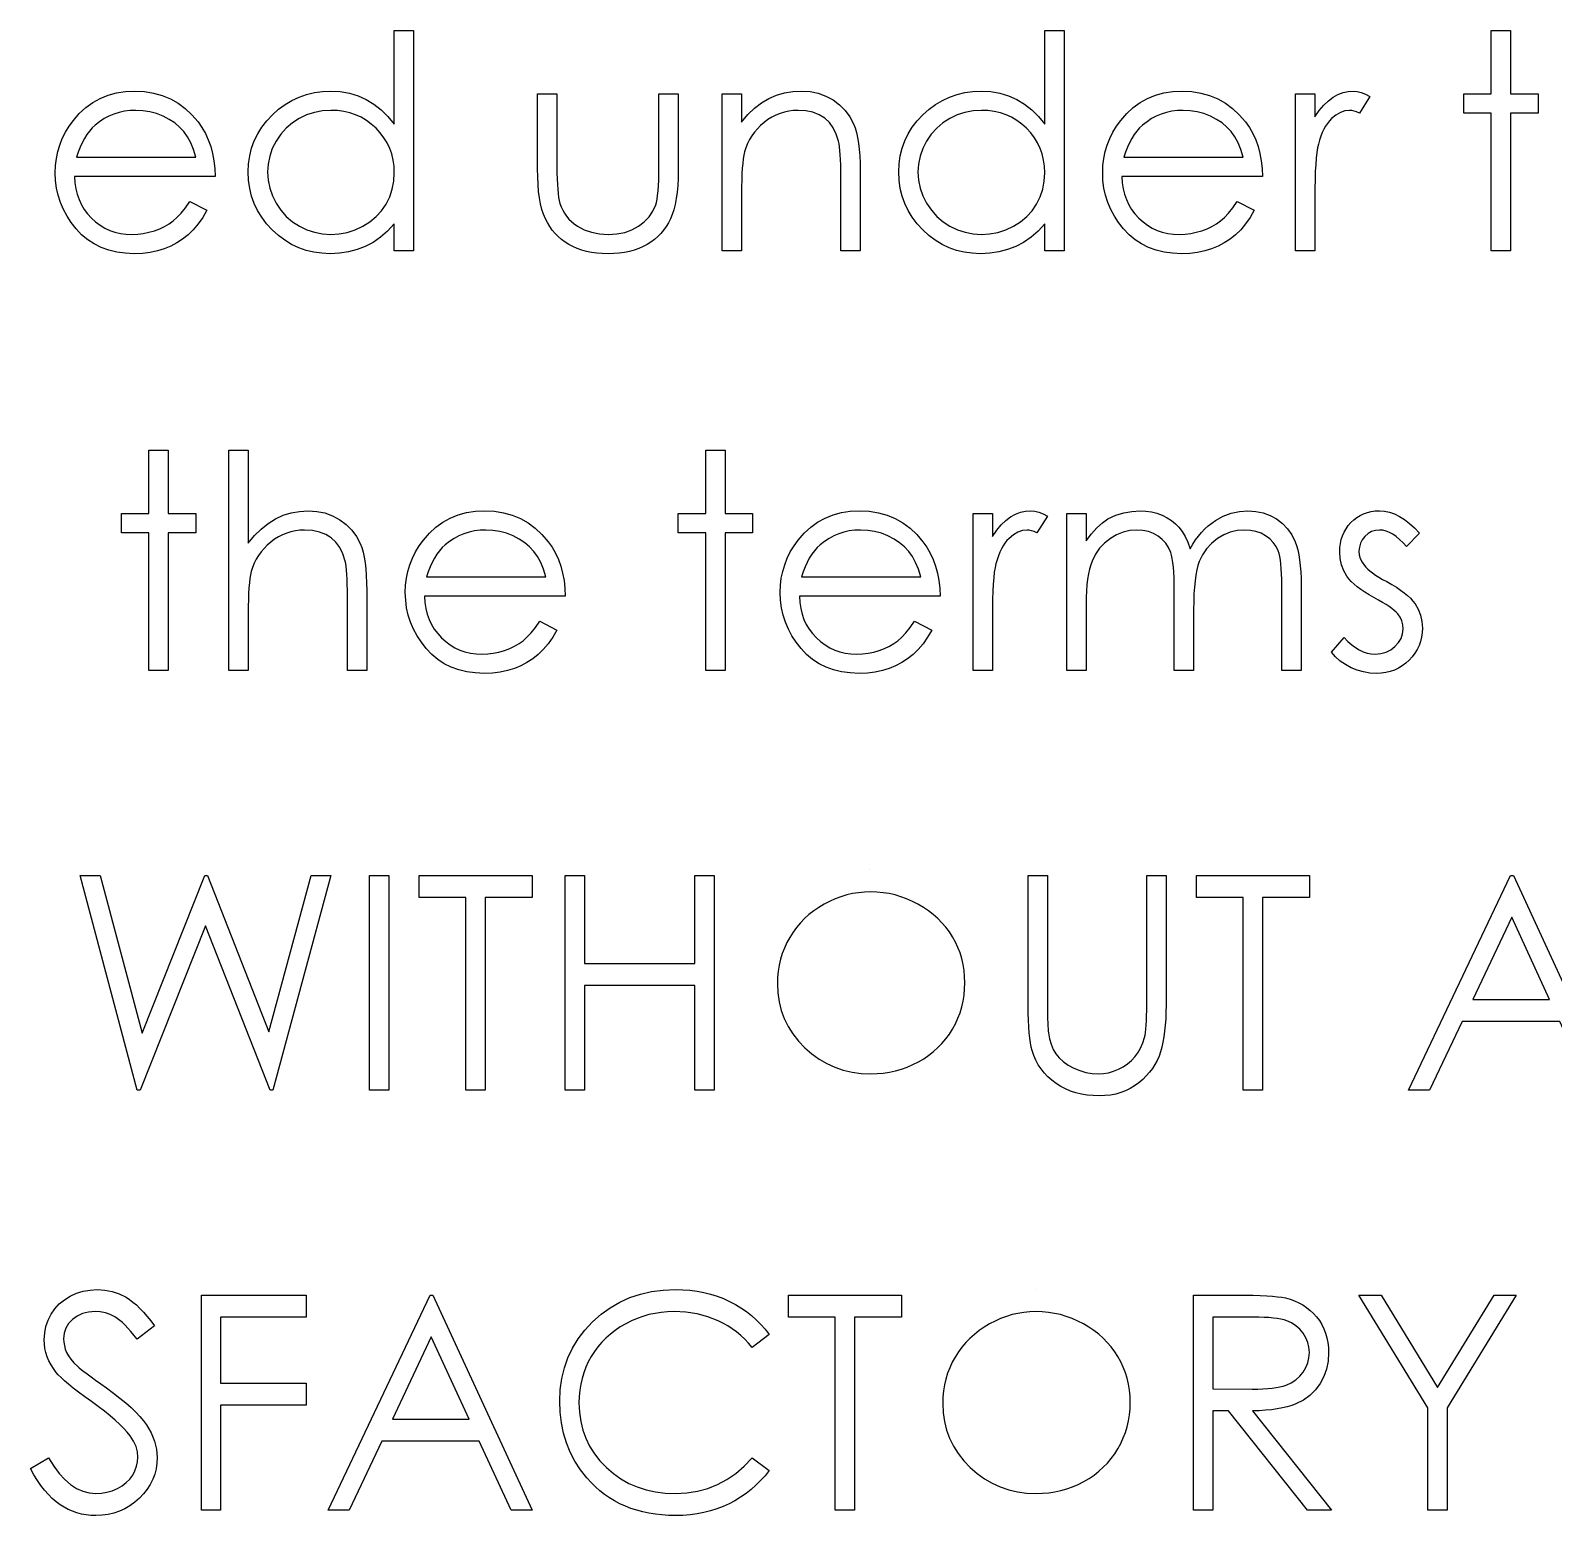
# Model space of a CAD drawing. Header units: millimetres. Extents: x -43 to 250, y -7 to 120.
# Drawn here: x 95.87 to 120.67, y 88.81 to 112.99 of the extents above; entities that cross this region are included whole.
import ezdxf

# ---------------------------------------------------------------- set-up
doc = ezdxf.new("R2010")
doc.units = ezdxf.units.MM

msp = doc.modelspace()

# ---------------------------------------------------------------- linework, layer by layer
at = {"color": 7, "linetype": 'Continuous'}
for p, q in [((109.534, 99.324), (109.534, 99.324)), ((112.226, 92.49), (112.226, 92.49))]:
    msp.add_line(p, q, dxfattribs=at)
at = {"color": 7, "linetype": 'Continuous', "flags": 128}
for points in [[(102.108, 112.99), (102.108, 109.401), (102.108, 109.401), (101.794, 109.401), (101.794, 109.401), (101.794, 109.843), (101.794, 109.843), (101.685, 109.725), (101.571, 109.624), (101.449, 109.54), (101.321, 109.473), (101.187, 109.422), (101.048, 109.385), (100.901, 109.363), (100.749, 109.356), (100.749, 109.356), (100.614, 109.362), (100.483, 109.38), (100.358, 109.41), (100.237, 109.453), (100.122, 109.507), (100.011, 109.574), (99.906, 109.652), (99.806, 109.744), (99.714, 109.843), (99.635, 109.948), (99.568, 110.058), (99.513, 110.173), (99.47, 110.294), (99.44, 110.419), (99.422, 110.551), (99.415, 110.687), (99.415, 110.687), (99.422, 110.82), (99.44, 110.949), (99.471, 111.072), (99.514, 111.191), (99.57, 111.305), (99.637, 111.414), (99.717, 111.518), (99.809, 111.617), (99.91, 111.707), (100.017, 111.786), (100.128, 111.852), (100.244, 111.906), (100.365, 111.949), (100.492, 111.979), (100.623, 111.997), (100.759, 112.003), (100.759, 112.003), (100.915, 111.995), (101.064, 111.97), (101.205, 111.927), (101.338, 111.868), (101.463, 111.792), (101.582, 111.7), (101.691, 111.59), (101.794, 111.463), (101.794, 111.463), (101.794, 112.99), (101.794, 112.99), (102.108, 112.99)], [(112.697, 112.99), (112.697, 109.401), (112.697, 109.401), (112.383, 109.401), (112.383, 109.401), (112.383, 109.843), (112.383, 109.843), (112.275, 109.725), (112.16, 109.624), (112.038, 109.54), (111.911, 109.473), (111.777, 109.422), (111.637, 109.385), (111.491, 109.363), (111.339, 109.356), (111.339, 109.356), (111.203, 109.362), (111.073, 109.38), (110.947, 109.41), (110.827, 109.453), (110.712, 109.507), (110.601, 109.574), (110.496, 109.652), (110.396, 109.744), (110.304, 109.843), (110.225, 109.948), (110.158, 110.058), (110.103, 110.173), (110.06, 110.294), (110.03, 110.419), (110.011, 110.551), (110.005, 110.687), (110.005, 110.687), (110.011, 110.82), (110.03, 110.949), (110.061, 111.072), (110.104, 111.191), (110.159, 111.305), (110.227, 111.414), (110.307, 111.518), (110.399, 111.617), (110.5, 111.707), (110.607, 111.786), (110.717, 111.852), (110.834, 111.906), (110.955, 111.949), (111.081, 111.979), (111.212, 111.997), (111.348, 112.003), (111.348, 112.003), (111.505, 111.995), (111.653, 111.97), (111.794, 111.927), (111.928, 111.868), (112.053, 111.792), (112.172, 111.7), (112.281, 111.59), (112.383, 111.463), (112.383, 111.463), (112.383, 112.99), (112.383, 112.99), (112.697, 112.99)], [(119.653, 112.99), (119.967, 112.99), (119.967, 112.99), (119.967, 111.958), (119.967, 111.958), (120.415, 111.958), (120.415, 111.958), (120.415, 111.644), (120.415, 111.644), (119.967, 111.644), (119.967, 111.644), (119.967, 109.401), (119.967, 109.401), (119.653, 109.401), (119.653, 109.401), (119.653, 111.644), (119.653, 111.644), (119.204, 111.644), (119.204, 111.644), (119.204, 111.958), (119.204, 111.958), (119.653, 111.958), (119.653, 111.958), (119.653, 112.99)], [(98.463, 110.208), (98.742, 110.062), (98.742, 110.062), (98.674, 109.945), (98.6, 109.84), (98.521, 109.746), (98.437, 109.664), (98.348, 109.593), (98.254, 109.532), (98.154, 109.478), (98.049, 109.434), (97.937, 109.4), (97.819, 109.375), (97.693, 109.361), (97.561, 109.356), (97.561, 109.356), (97.414, 109.362), (97.275, 109.381), (97.144, 109.413), (97.022, 109.457), (96.908, 109.514), (96.802, 109.583), (96.704, 109.665), (96.615, 109.76), (96.535, 109.862), (96.466, 109.968), (96.408, 110.077), (96.36, 110.19), (96.322, 110.306), (96.295, 110.424), (96.28, 110.547), (96.274, 110.673), (96.274, 110.673), (96.279, 110.79), (96.293, 110.905), (96.316, 111.017), (96.348, 111.125), (96.389, 111.231), (96.44, 111.332), (96.5, 111.431), (96.569, 111.526), (96.569, 111.526), (96.666, 111.638), (96.771, 111.735), (96.884, 111.817), (97.006, 111.884), (97.135, 111.936), (97.271, 111.974), (97.416, 111.996), (97.569, 112.003), (97.569, 112.003), (97.726, 111.996), (97.875, 111.972), (98.016, 111.932), (98.148, 111.878), (98.273, 111.807), (98.39, 111.72), (98.498, 111.618), (98.599, 111.5), (98.599, 111.5), (98.663, 111.408), (98.718, 111.311), (98.766, 111.208), (98.805, 111.1), (98.836, 110.987), (98.858, 110.867), (98.871, 110.743), (98.877, 110.612), (98.877, 110.612), (96.588, 110.612), (96.588, 110.612), (96.595, 110.511), (96.609, 110.414), (96.631, 110.323), (96.662, 110.236), (96.7, 110.154), (96.746, 110.076), (96.801, 110.003), (96.863, 109.934), (96.932, 109.873), (97.004, 109.819), (97.081, 109.773), (97.161, 109.736), (97.245, 109.707), (97.334, 109.687), (97.426, 109.674), (97.522, 109.67), (97.522, 109.67), (97.616, 109.673), (97.707, 109.685), (97.799, 109.704), (97.888, 109.729), (97.975, 109.762), (98.054, 109.8), (98.126, 109.842), (98.192, 109.889), (98.256, 109.945), (98.322, 110.018), (98.392, 110.105), (98.463, 110.208)], [(104.127, 111.958), (104.441, 111.958), (104.441, 111.958), (104.441, 110.772), (104.441, 110.772), (104.442, 110.668), (104.444, 110.572), (104.448, 110.485), (104.454, 110.405), (104.461, 110.335), (104.469, 110.273), (104.479, 110.22), (104.491, 110.174), (104.491, 110.174), (104.512, 110.117), (104.536, 110.063), (104.566, 110.013), (104.599, 109.965), (104.637, 109.92), (104.679, 109.879), (104.724, 109.84), (104.775, 109.805), (104.885, 109.746), (105.005, 109.704), (105.136, 109.678), (105.276, 109.67), (105.276, 109.67), (105.416, 109.678), (105.545, 109.703), (105.663, 109.744), (105.77, 109.802), (105.863, 109.873), (105.941, 109.955), (106.003, 110.046), (106.049, 110.149), (106.049, 110.149), (106.061, 110.191), (106.072, 110.243), (106.081, 110.305), (106.089, 110.378), (106.094, 110.461), (106.098, 110.555), (106.101, 110.658), (106.101, 110.772), (106.101, 110.772), (106.101, 111.958), (106.101, 111.958), (106.415, 111.958), (106.415, 111.958), (106.415, 110.713), (106.415, 110.713), (106.413, 110.586), (106.408, 110.467), (106.398, 110.356), (106.384, 110.253), (106.366, 110.158), (106.345, 110.072), (106.319, 109.993), (106.289, 109.922), (106.256, 109.858), (106.218, 109.797), (106.176, 109.739), (106.131, 109.685), (106.082, 109.635), (106.028, 109.589), (105.971, 109.545), (105.909, 109.506), (105.844, 109.471), (105.775, 109.44), (105.701, 109.415), (105.624, 109.394), (105.542, 109.377), (105.456, 109.365), (105.367, 109.358), (105.273, 109.356), (105.273, 109.356), (105.18, 109.358), (105.09, 109.365), (105.005, 109.377), (104.923, 109.394), (104.845, 109.415), (104.771, 109.44), (104.701, 109.471), (104.635, 109.506), (104.574, 109.545), (104.515, 109.589), (104.461, 109.636), (104.412, 109.686), (104.366, 109.741), (104.325, 109.799), (104.287, 109.861), (104.253, 109.926), (104.224, 109.997), (104.198, 110.077), (104.176, 110.166), (104.158, 110.263), (104.144, 110.369), (104.135, 110.482), (104.129, 110.605), (104.127, 110.736), (104.127, 110.736), (104.127, 111.958)], [(107.133, 111.958), (107.447, 111.958), (107.447, 111.958), (107.447, 111.497), (107.447, 111.497), (107.55, 111.62), (107.658, 111.726), (107.772, 111.813), (107.891, 111.883), (108.015, 111.935), (108.145, 111.973), (108.28, 111.996), (108.421, 112.003), (108.421, 112.003), (108.562, 111.994), (108.695, 111.967), (108.82, 111.922), (108.937, 111.859), (109.042, 111.78), (109.133, 111.689), (109.209, 111.585), (109.27, 111.469), (109.295, 111.404), (109.317, 111.329), (109.335, 111.247), (109.35, 111.156), (109.361, 111.057), (109.37, 110.949), (109.376, 110.832), (109.377, 110.707), (109.377, 110.707), (109.377, 109.401), (109.377, 109.401), (109.063, 109.401), (109.063, 109.401), (109.063, 110.604), (109.063, 110.604), (109.062, 110.708), (109.061, 110.804), (109.058, 110.89), (109.054, 110.968), (109.048, 111.036), (109.042, 111.095), (109.034, 111.145), (109.026, 111.186), (109.026, 111.186), (108.99, 111.304), (108.94, 111.406), (108.877, 111.492), (108.801, 111.563), (108.711, 111.618), (108.608, 111.658), (108.494, 111.681), (108.366, 111.689), (108.366, 111.689), (108.29, 111.686), (108.217, 111.677), (108.144, 111.662), (108.075, 111.641), (108.007, 111.613), (107.941, 111.58), (107.877, 111.54), (107.816, 111.494), (107.757, 111.444), (107.705, 111.391), (107.657, 111.335), (107.614, 111.276), (107.577, 111.214), (107.545, 111.15), (107.518, 111.082), (107.496, 111.012), (107.496, 111.012), (107.485, 110.96), (107.475, 110.898), (107.466, 110.827), (107.459, 110.746), (107.454, 110.656), (107.45, 110.555), (107.448, 110.445), (107.447, 110.325), (107.447, 110.325), (107.447, 109.401), (107.447, 109.401), (107.133, 109.401), (107.133, 109.401), (107.133, 111.958)], [(115.515, 110.208), (115.794, 110.062), (115.794, 110.062), (115.725, 109.945), (115.651, 109.84), (115.573, 109.746), (115.489, 109.664), (115.4, 109.593), (115.306, 109.532), (115.205, 109.478), (115.1, 109.434), (114.989, 109.4), (114.87, 109.375), (114.745, 109.361), (114.612, 109.356), (114.612, 109.356), (114.465, 109.362), (114.326, 109.381), (114.196, 109.413), (114.073, 109.457), (113.959, 109.514), (113.854, 109.583), (113.755, 109.665), (113.666, 109.76), (113.586, 109.862), (113.517, 109.968), (113.459, 110.077), (113.411, 110.19), (113.373, 110.306), (113.347, 110.424), (113.331, 110.547), (113.326, 110.673), (113.326, 110.673), (113.331, 110.79), (113.344, 110.905), (113.367, 111.017), (113.399, 111.125), (113.441, 111.231), (113.491, 111.332), (113.551, 111.431), (113.62, 111.526), (113.62, 111.526), (113.718, 111.638), (113.823, 111.735), (113.936, 111.817), (114.057, 111.884), (114.186, 111.936), (114.323, 111.974), (114.467, 111.996), (114.62, 112.003), (114.62, 112.003), (114.777, 111.996), (114.926, 111.972), (115.067, 111.932), (115.2, 111.878), (115.325, 111.807), (115.441, 111.72), (115.55, 111.618), (115.65, 111.5), (115.65, 111.5), (115.714, 111.408), (115.77, 111.311), (115.817, 111.208), (115.856, 111.1), (115.887, 110.987), (115.909, 110.867), (115.923, 110.743), (115.928, 110.612), (115.928, 110.612), (113.64, 110.612), (113.64, 110.612), (113.646, 110.511), (113.66, 110.414), (113.683, 110.323), (113.713, 110.236), (113.751, 110.154), (113.797, 110.076), (113.852, 110.003), (113.915, 109.934), (113.983, 109.873), (114.056, 109.819), (114.132, 109.773), (114.213, 109.736), (114.297, 109.707), (114.385, 109.687), (114.477, 109.674), (114.573, 109.67), (114.573, 109.67), (114.667, 109.673), (114.759, 109.685), (114.85, 109.704), (114.94, 109.729), (115.026, 109.762), (115.105, 109.8), (115.177, 109.842), (115.243, 109.889), (115.307, 109.945), (115.374, 110.018), (115.443, 110.105), (115.515, 110.208)], [(116.467, 111.958), (116.781, 111.958), (116.781, 111.958), (116.781, 111.582), (116.781, 111.582), (116.852, 111.686), (116.926, 111.774), (117.001, 111.846), (117.078, 111.904), (117.157, 111.947), (117.239, 111.979), (117.321, 111.997), (117.405, 112.003), (117.405, 112.003), (117.47, 111.998), (117.537, 111.981), (117.607, 111.954), (117.678, 111.916), (117.678, 111.916), (117.506, 111.644), (117.506, 111.644), (117.46, 111.663), (117.418, 111.678), (117.38, 111.686), (117.345, 111.689), (117.345, 111.689), (117.27, 111.681), (117.196, 111.655), (117.124, 111.613), (117.052, 111.555), (117.018, 111.519), (116.985, 111.478), (116.956, 111.433), (116.928, 111.383), (116.902, 111.329), (116.878, 111.27), (116.856, 111.206), (116.837, 111.138), (116.837, 111.138), (116.824, 111.077), (116.812, 111.002), (116.802, 110.913), (116.795, 110.81), (116.788, 110.694), (116.784, 110.563), (116.781, 110.419), (116.781, 110.26), (116.781, 110.26), (116.781, 109.401), (116.781, 109.401), (116.467, 109.401), (116.467, 109.401), (116.467, 111.958)], [(98.563, 110.926), (98.526, 111.05), (98.48, 111.161), (98.427, 111.259), (98.367, 111.343), (98.298, 111.417), (98.219, 111.484), (98.129, 111.543), (98.029, 111.594), (97.922, 111.636), (97.812, 111.665), (97.7, 111.684), (97.585, 111.689), (97.585, 111.689), (97.491, 111.686), (97.4, 111.674), (97.312, 111.655), (97.229, 111.63), (97.147, 111.595), (97.07, 111.555), (96.997, 111.505), (96.926, 111.449), (96.926, 111.449), (96.877, 111.403), (96.831, 111.351), (96.788, 111.294), (96.749, 111.232), (96.713, 111.163), (96.679, 111.09), (96.649, 111.011), (96.621, 110.926), (96.621, 110.926), (98.563, 110.926)], [(100.763, 111.689), (100.626, 111.681), (100.494, 111.656), (100.367, 111.615), (100.246, 111.557), (100.134, 111.485), (100.034, 111.399), (99.945, 111.3), (99.869, 111.187), (99.808, 111.067), (99.765, 110.942), (99.738, 110.814), (99.729, 110.683), (99.729, 110.683), (99.739, 110.553), (99.765, 110.425), (99.809, 110.3), (99.87, 110.178), (99.948, 110.065), (100.036, 109.964), (100.137, 109.877), (100.25, 109.804), (100.371, 109.745), (100.497, 109.704), (100.626, 109.678), (100.76, 109.67), (100.76, 109.67), (100.896, 109.678), (101.029, 109.703), (101.157, 109.744), (101.282, 109.802), (101.397, 109.875), (101.5, 109.959), (101.587, 110.055), (101.66, 110.162), (101.719, 110.279), (101.761, 110.404), (101.785, 110.535), (101.794, 110.674), (101.794, 110.674), (101.789, 110.78), (101.775, 110.881), (101.752, 110.979), (101.719, 111.071), (101.677, 111.16), (101.626, 111.244), (101.566, 111.323), (101.496, 111.398), (101.419, 111.466), (101.339, 111.526), (101.253, 111.576), (101.164, 111.616), (101.07, 111.648), (100.972, 111.671), (100.87, 111.685), (100.763, 111.689)], [(111.353, 111.689), (111.215, 111.681), (111.083, 111.656), (110.957, 111.615), (110.836, 111.557), (110.724, 111.485), (110.624, 111.399), (110.535, 111.3), (110.459, 111.187), (110.398, 111.067), (110.354, 110.942), (110.328, 110.814), (110.319, 110.683), (110.319, 110.683), (110.328, 110.553), (110.354, 110.425), (110.398, 110.3), (110.46, 110.178), (110.537, 110.065), (110.626, 109.964), (110.727, 109.877), (110.839, 109.804), (110.961, 109.745), (111.086, 109.704), (111.216, 109.678), (111.35, 109.67), (111.35, 109.67), (111.486, 109.678), (111.618, 109.703), (111.747, 109.744), (111.872, 109.802), (111.987, 109.875), (112.09, 109.959), (112.176, 110.055), (112.25, 110.162), (112.308, 110.279), (112.35, 110.404), (112.375, 110.535), (112.383, 110.674), (112.383, 110.674), (112.378, 110.78), (112.364, 110.881), (112.341, 110.979), (112.309, 111.071), (112.267, 111.16), (112.216, 111.244), (112.155, 111.323), (112.085, 111.398), (112.009, 111.466), (111.928, 111.526), (111.843, 111.576), (111.754, 111.616), (111.66, 111.648), (111.562, 111.671), (111.459, 111.685), (111.353, 111.689)], [(115.614, 110.926), (115.577, 111.05), (115.531, 111.161), (115.479, 111.259), (115.418, 111.343), (115.35, 111.417), (115.27, 111.484), (115.18, 111.543), (115.08, 111.594), (114.973, 111.636), (114.863, 111.665), (114.751, 111.684), (114.636, 111.689), (114.636, 111.689), (114.542, 111.686), (114.451, 111.674), (114.363, 111.655), (114.28, 111.63), (114.199, 111.595), (114.121, 111.555), (114.048, 111.505), (113.977, 111.449), (113.977, 111.449), (113.928, 111.403), (113.882, 111.351), (113.84, 111.294), (113.8, 111.232), (113.764, 111.163), (113.73, 111.09), (113.7, 111.011), (113.673, 110.926), (113.673, 110.926), (115.614, 110.926)], [(97.8, 106.157), (98.114, 106.157), (98.114, 106.157), (98.114, 105.125), (98.114, 105.125), (98.563, 105.125), (98.563, 105.125), (98.563, 104.811), (98.563, 104.811), (98.114, 104.811), (98.114, 104.811), (98.114, 102.567), (98.114, 102.567), (97.8, 102.567), (97.8, 102.567), (97.8, 104.811), (97.8, 104.811), (97.351, 104.811), (97.351, 104.811), (97.351, 105.125), (97.351, 105.125), (97.8, 105.125), (97.8, 105.125), (97.8, 106.157)], [(99.101, 106.157), (99.415, 106.157), (99.415, 106.157), (99.415, 104.642), (99.415, 104.642), (99.519, 104.766), (99.629, 104.873), (99.742, 104.964), (99.861, 105.038), (99.985, 105.096), (100.115, 105.137), (100.249, 105.161), (100.389, 105.17), (100.389, 105.17), (100.53, 105.161), (100.663, 105.134), (100.788, 105.089), (100.905, 105.025), (101.01, 104.947), (101.101, 104.856), (101.177, 104.753), (101.238, 104.637), (101.263, 104.572), (101.285, 104.498), (101.303, 104.415), (101.318, 104.324), (101.329, 104.224), (101.338, 104.116), (101.343, 103.999), (101.345, 103.874), (101.345, 103.874), (101.345, 102.567), (101.345, 102.567), (101.031, 102.567), (101.031, 102.567), (101.031, 103.77), (101.031, 103.77), (101.03, 103.875), (101.029, 103.97), (101.026, 104.057), (101.022, 104.134), (101.017, 104.202), (101.01, 104.261), (101.003, 104.312), (100.994, 104.352), (100.994, 104.352), (100.956, 104.47), (100.906, 104.573), (100.843, 104.659), (100.766, 104.73), (100.677, 104.785), (100.576, 104.824), (100.461, 104.848), (100.333, 104.856), (100.333, 104.856), (100.257, 104.853), (100.184, 104.844), (100.112, 104.828), (100.042, 104.807), (99.974, 104.779), (99.909, 104.746), (99.845, 104.706), (99.783, 104.661), (99.725, 104.61), (99.673, 104.558), (99.625, 104.502), (99.582, 104.443), (99.545, 104.381), (99.513, 104.317), (99.485, 104.249), (99.464, 104.179), (99.464, 104.179), (99.453, 104.127), (99.443, 104.066), (99.434, 103.996), (99.427, 103.914), (99.422, 103.824), (99.418, 103.723), (99.416, 103.613), (99.415, 103.492), (99.415, 103.492), (99.415, 102.567), (99.415, 102.567), (99.101, 102.567), (99.101, 102.567), (99.101, 106.157)], [(106.864, 106.157), (107.178, 106.157), (107.178, 106.157), (107.178, 105.125), (107.178, 105.125), (107.627, 105.125), (107.627, 105.125), (107.627, 104.811), (107.627, 104.811), (107.178, 104.811), (107.178, 104.811), (107.178, 102.567), (107.178, 102.567), (106.864, 102.567), (106.864, 102.567), (106.864, 104.811), (106.864, 104.811), (106.415, 104.811), (106.415, 104.811), (106.415, 105.125), (106.415, 105.125), (106.864, 105.125), (106.864, 105.125), (106.864, 106.157)], [(104.162, 103.375), (104.441, 103.228), (104.441, 103.228), (104.372, 103.111), (104.299, 103.006), (104.22, 102.912), (104.136, 102.831), (104.047, 102.76), (103.953, 102.698), (103.853, 102.645), (103.748, 102.601), (103.636, 102.567), (103.518, 102.542), (103.392, 102.527), (103.26, 102.522), (103.26, 102.522), (103.112, 102.529), (102.974, 102.548), (102.843, 102.579), (102.72, 102.623), (102.607, 102.68), (102.501, 102.75), (102.403, 102.832), (102.314, 102.926), (102.234, 103.029), (102.164, 103.135), (102.106, 103.244), (102.059, 103.357), (102.021, 103.472), (101.994, 103.591), (101.979, 103.714), (101.973, 103.839), (101.973, 103.839), (101.978, 103.957), (101.991, 104.072), (102.014, 104.183), (102.047, 104.292), (102.088, 104.397), (102.139, 104.499), (102.199, 104.598), (102.268, 104.693), (102.268, 104.693), (102.365, 104.805), (102.47, 104.902), (102.583, 104.983), (102.704, 105.051), (102.833, 105.103), (102.97, 105.14), (103.114, 105.162), (103.267, 105.17), (103.267, 105.17), (103.424, 105.162), (103.574, 105.138), (103.715, 105.099), (103.847, 105.044), (103.972, 104.974), (104.088, 104.887), (104.197, 104.784), (104.297, 104.666), (104.297, 104.666), (104.362, 104.575), (104.417, 104.478), (104.465, 104.375), (104.503, 104.267), (104.534, 104.153), (104.557, 104.034), (104.57, 103.909), (104.576, 103.779), (104.576, 103.779), (102.287, 103.779), (102.287, 103.779), (102.293, 103.678), (102.308, 103.581), (102.33, 103.489), (102.361, 103.402), (102.399, 103.32), (102.445, 103.243), (102.5, 103.17), (102.562, 103.101), (102.631, 103.039), (102.703, 102.985), (102.779, 102.94), (102.86, 102.902), (102.944, 102.874), (103.032, 102.853), (103.124, 102.841), (103.22, 102.837), (103.22, 102.837), (103.314, 102.84), (103.406, 102.851), (103.497, 102.87), (103.587, 102.896), (103.673, 102.928), (103.753, 102.966), (103.825, 103.008), (103.891, 103.055), (103.954, 103.112), (104.021, 103.185), (104.09, 103.272), (104.162, 103.375)], [(110.264, 103.375), (110.544, 103.228), (110.544, 103.228), (110.475, 103.111), (110.401, 103.006), (110.323, 102.912), (110.239, 102.831), (110.15, 102.76), (110.056, 102.698), (109.955, 102.645), (109.85, 102.601), (109.739, 102.567), (109.62, 102.542), (109.495, 102.527), (109.362, 102.522), (109.362, 102.522), (109.215, 102.529), (109.076, 102.548), (108.946, 102.579), (108.823, 102.623), (108.709, 102.68), (108.604, 102.75), (108.505, 102.832), (108.416, 102.926), (108.336, 103.029), (108.267, 103.135), (108.209, 103.244), (108.161, 103.357), (108.123, 103.472), (108.097, 103.591), (108.081, 103.714), (108.076, 103.839), (108.076, 103.839), (108.081, 103.957), (108.094, 104.072), (108.117, 104.183), (108.149, 104.292), (108.191, 104.397), (108.241, 104.499), (108.301, 104.598), (108.37, 104.693), (108.37, 104.693), (108.468, 104.805), (108.573, 104.902), (108.686, 104.983), (108.807, 105.051), (108.936, 105.103), (109.073, 105.14), (109.217, 105.162), (109.37, 105.17), (109.37, 105.17), (109.527, 105.162), (109.676, 105.138), (109.817, 105.099), (109.95, 105.044), (110.075, 104.974), (110.191, 104.887), (110.3, 104.784), (110.4, 104.666), (110.4, 104.666), (110.464, 104.575), (110.52, 104.478), (110.567, 104.375), (110.606, 104.267), (110.637, 104.153), (110.659, 104.034), (110.673, 103.909), (110.678, 103.779), (110.678, 103.779), (108.39, 103.779), (108.39, 103.779), (108.396, 103.678), (108.41, 103.581), (108.433, 103.489), (108.463, 103.402), (108.501, 103.32), (108.547, 103.243), (108.602, 103.17), (108.665, 103.101), (108.733, 103.039), (108.806, 102.985), (108.882, 102.94), (108.963, 102.902), (109.047, 102.874), (109.135, 102.853), (109.227, 102.841), (109.323, 102.837), (109.323, 102.837), (109.417, 102.84), (109.509, 102.851), (109.6, 102.87), (109.69, 102.896), (109.776, 102.928), (109.855, 102.966), (109.927, 103.008), (109.993, 103.055), (110.057, 103.112), (110.124, 103.185), (110.193, 103.272), (110.265, 103.375)], [(111.217, 105.125), (111.531, 105.125), (111.531, 105.125), (111.531, 104.749), (111.531, 104.749), (111.602, 104.852), (111.676, 104.941), (111.751, 105.013), (111.828, 105.07), (111.907, 105.114), (111.989, 105.145), (112.071, 105.164), (112.155, 105.17), (112.155, 105.17), (112.22, 105.164), (112.287, 105.148), (112.357, 105.121), (112.428, 105.082), (112.428, 105.082), (112.256, 104.81), (112.256, 104.81), (112.21, 104.83), (112.168, 104.845), (112.13, 104.853), (112.095, 104.856), (112.095, 104.856), (112.02, 104.847), (111.946, 104.822), (111.874, 104.78), (111.802, 104.721), (111.768, 104.685), (111.735, 104.645), (111.706, 104.6), (111.678, 104.55), (111.652, 104.495), (111.628, 104.437), (111.606, 104.373), (111.587, 104.305), (111.587, 104.305), (111.574, 104.244), (111.562, 104.169), (111.552, 104.08), (111.545, 103.977), (111.538, 103.86), (111.534, 103.73), (111.531, 103.585), (111.531, 103.427), (111.531, 103.427), (111.531, 102.567), (111.531, 102.567), (111.217, 102.567), (111.217, 102.567), (111.217, 105.125)], [(112.742, 105.125), (113.056, 105.125), (113.056, 105.125), (113.056, 104.681), (113.056, 104.681), (113.143, 104.796), (113.232, 104.894), (113.321, 104.975), (113.411, 105.04), (113.411, 105.04), (113.538, 105.097), (113.668, 105.138), (113.802, 105.161), (113.938, 105.17), (113.938, 105.17), (114.031, 105.165), (114.121, 105.152), (114.208, 105.129), (114.293, 105.096), (114.374, 105.056), (114.446, 105.011), (114.511, 104.959), (114.568, 104.901), (114.619, 104.833), (114.668, 104.753), (114.712, 104.659), (114.752, 104.552), (114.752, 104.552), (114.794, 104.626), (114.839, 104.695), (114.887, 104.759), (114.937, 104.819), (114.989, 104.874), (115.044, 104.925), (115.102, 104.971), (115.162, 105.012), (115.287, 105.081), (115.417, 105.131), (115.551, 105.16), (115.691, 105.17), (115.691, 105.17), (115.819, 105.161), (115.939, 105.137), (116.052, 105.095), (116.157, 105.037), (116.252, 104.964), (116.334, 104.878), (116.403, 104.779), (116.458, 104.666), (116.481, 104.603), (116.501, 104.532), (116.518, 104.454), (116.532, 104.369), (116.542, 104.276), (116.55, 104.176), (116.555, 104.068), (116.556, 103.953), (116.556, 103.953), (116.556, 102.567), (116.556, 102.567), (116.242, 102.567), (116.242, 102.567), (116.242, 103.954), (116.242, 103.954), (116.242, 104.052), (116.239, 104.143), (116.234, 104.225), (116.228, 104.299), (116.219, 104.365), (116.209, 104.423), (116.197, 104.474), (116.183, 104.516), (116.148, 104.589), (116.102, 104.655), (116.046, 104.712), (115.979, 104.763), (115.904, 104.803), (115.822, 104.833), (115.733, 104.85), (115.636, 104.856), (115.636, 104.856), (115.517, 104.847), (115.404, 104.821), (115.296, 104.777), (115.193, 104.716), (115.099, 104.64), (115.019, 104.552), (114.952, 104.453), (114.899, 104.342), (114.877, 104.279), (114.858, 104.206), (114.843, 104.123), (114.83, 104.031), (114.82, 103.928), (114.812, 103.816), (114.808, 103.694), (114.806, 103.562), (114.806, 103.562), (114.806, 102.567), (114.806, 102.567), (114.492, 102.567), (114.492, 102.567), (114.492, 103.868), (114.492, 103.868), (114.492, 103.978), (114.489, 104.08), (114.484, 104.172), (114.478, 104.254), (114.469, 104.328), (114.459, 104.392), (114.447, 104.447), (114.433, 104.493), (114.399, 104.571), (114.353, 104.641), (114.297, 104.703), (114.229, 104.756), (114.154, 104.8), (114.07, 104.831), (113.98, 104.849), (113.884, 104.856), (113.884, 104.856), (113.77, 104.847), (113.66, 104.821), (113.553, 104.779), (113.451, 104.719), (113.357, 104.645), (113.276, 104.559), (113.208, 104.461), (113.153, 104.351), (113.131, 104.289), (113.111, 104.221), (113.094, 104.143), (113.081, 104.059), (113.07, 103.967), (113.063, 103.867), (113.058, 103.759), (113.056, 103.644), (113.056, 103.644), (113.056, 102.567), (113.056, 102.567), (112.742, 102.567), (112.742, 102.567), (112.742, 105.125)], [(118.486, 104.806), (118.273, 104.587), (118.273, 104.587), (118.217, 104.65), (118.161, 104.704), (118.104, 104.751), (118.05, 104.788), (117.994, 104.818), (117.94, 104.839), (117.885, 104.852), (117.831, 104.856), (117.831, 104.856), (117.765, 104.849), (117.704, 104.83), (117.647, 104.798), (117.596, 104.752), (117.553, 104.698), (117.523, 104.641), (117.505, 104.578), (117.499, 104.512), (117.499, 104.512), (117.504, 104.451), (117.52, 104.393), (117.548, 104.336), (117.586, 104.279), (117.586, 104.279), (117.61, 104.251), (117.641, 104.221), (117.677, 104.19), (117.72, 104.157), (117.769, 104.124), (117.824, 104.089), (117.884, 104.053), (117.951, 104.016), (117.951, 104.016), (118.032, 103.97), (118.107, 103.924), (118.175, 103.878), (118.236, 103.834), (118.29, 103.789), (118.337, 103.745), (118.378, 103.7), (118.412, 103.657), (118.412, 103.657), (118.463, 103.566), (118.501, 103.47), (118.523, 103.369), (118.531, 103.261), (118.531, 103.261), (118.527, 103.186), (118.517, 103.113), (118.501, 103.043), (118.477, 102.976), (118.447, 102.912), (118.41, 102.851), (118.367, 102.792), (118.316, 102.737), (118.261, 102.687), (118.203, 102.643), (118.141, 102.607), (118.076, 102.576), (118.007, 102.553), (117.935, 102.536), (117.86, 102.526), (117.781, 102.522), (117.781, 102.522), (117.675, 102.528), (117.572, 102.546), (117.471, 102.574), (117.373, 102.614), (117.279, 102.665), (117.194, 102.724), (117.118, 102.792), (117.05, 102.869), (117.05, 102.869), (117.258, 103.106), (117.258, 103.106), (117.319, 103.043), (117.38, 102.988), (117.442, 102.942), (117.504, 102.904), (117.568, 102.874), (117.633, 102.853), (117.699, 102.841), (117.765, 102.837), (117.765, 102.837), (117.856, 102.844), (117.939, 102.867), (118.015, 102.905), (118.085, 102.959), (118.142, 103.023), (118.184, 103.093), (118.208, 103.167), (118.217, 103.248), (118.217, 103.248), (118.211, 103.315), (118.195, 103.378), (118.168, 103.437), (118.13, 103.492), (118.13, 103.492), (118.106, 103.519), (118.074, 103.548), (118.036, 103.578), (117.991, 103.611), (117.939, 103.644), (117.88, 103.679), (117.815, 103.716), (117.743, 103.756), (117.743, 103.756), (117.665, 103.8), (117.593, 103.844), (117.529, 103.888), (117.47, 103.932), (117.418, 103.975), (117.373, 104.019), (117.334, 104.062), (117.302, 104.105), (117.302, 104.105), (117.251, 104.194), (117.214, 104.29), (117.192, 104.391), (117.185, 104.499), (117.185, 104.499), (117.187, 104.57), (117.196, 104.637), (117.211, 104.702), (117.23, 104.763), (117.256, 104.821), (117.288, 104.877), (117.325, 104.929), (117.368, 104.978), (117.415, 105.023), (117.466, 105.062), (117.519, 105.095), (117.575, 105.122), (117.635, 105.143), (117.697, 105.158), (117.762, 105.167), (117.831, 105.17), (117.831, 105.17), (117.912, 105.164), (117.994, 105.147), (118.076, 105.119), (118.158, 105.079), (118.239, 105.028), (118.321, 104.965), (118.404, 104.892), (118.486, 104.806)], [(104.262, 104.093), (104.224, 104.217), (104.179, 104.328), (104.126, 104.425), (104.066, 104.509), (103.997, 104.584), (103.917, 104.65), (103.828, 104.709), (103.727, 104.76), (103.621, 104.803), (103.511, 104.832), (103.398, 104.85), (103.283, 104.856), (103.283, 104.856), (103.19, 104.852), (103.098, 104.841), (103.011, 104.822), (102.927, 104.796), (102.846, 104.762), (102.769, 104.721), (102.695, 104.672), (102.624, 104.616), (102.624, 104.616), (102.575, 104.57), (102.53, 104.518), (102.487, 104.461), (102.448, 104.399), (102.411, 104.33), (102.378, 104.256), (102.347, 104.178), (102.32, 104.093), (102.32, 104.093), (104.262, 104.093)], [(110.364, 104.093), (110.327, 104.217), (110.281, 104.328), (110.229, 104.425), (110.168, 104.509), (110.1, 104.584), (110.02, 104.65), (109.93, 104.709), (109.83, 104.76), (109.723, 104.803), (109.613, 104.832), (109.501, 104.85), (109.386, 104.856), (109.386, 104.856), (109.292, 104.852), (109.201, 104.841), (109.113, 104.822), (109.03, 104.796), (108.949, 104.762), (108.871, 104.721), (108.798, 104.672), (108.727, 104.616), (108.727, 104.616), (108.678, 104.57), (108.632, 104.518), (108.59, 104.461), (108.55, 104.399), (108.514, 104.33), (108.48, 104.256), (108.45, 104.178), (108.423, 104.093), (108.423, 104.093), (110.364, 104.093)], [(96.678, 99.234), (97.003, 99.234), (97.003, 99.234), (97.688, 96.667), (97.688, 96.667), (98.707, 99.234), (98.707, 99.234), (98.752, 99.234), (98.752, 99.234), (99.752, 96.685), (99.752, 96.685), (100.44, 99.234), (100.44, 99.234), (100.762, 99.234), (100.762, 99.234), (99.818, 95.734), (99.818, 95.734), (99.773, 95.734), (99.773, 95.734), (98.72, 98.411), (98.72, 98.411), (97.654, 95.734), (97.654, 95.734), (97.609, 95.734), (97.609, 95.734), (96.678, 99.234)], [(101.39, 99.234), (101.704, 99.234), (101.704, 99.234), (101.704, 95.734), (101.704, 95.734), (101.39, 95.734), (101.39, 95.734), (101.39, 99.234)], [(102.197, 98.875), (102.197, 99.234), (102.197, 99.234), (104.037, 99.234), (104.037, 99.234), (104.037, 98.875), (104.037, 98.875), (103.274, 98.875), (103.274, 98.875), (103.274, 95.734), (103.274, 95.734), (102.96, 95.734), (102.96, 95.734), (102.96, 98.875), (102.96, 98.875), (102.197, 98.875)], [(104.576, 99.234), (104.89, 99.234), (104.89, 99.234), (104.89, 97.798), (104.89, 97.798), (106.685, 97.798), (106.685, 97.798), (106.685, 99.234), (106.685, 99.234), (106.999, 99.234), (106.999, 99.234), (106.999, 95.734), (106.999, 95.734), (106.685, 95.734), (106.685, 95.734), (106.685, 97.439), (106.685, 97.439), (104.89, 97.439), (104.89, 97.439), (104.89, 95.734), (104.89, 95.734), (104.576, 95.734), (104.576, 95.734), (104.576, 99.234)], [(112.114, 99.234), (112.428, 99.234), (112.428, 99.234), (112.428, 97.137), (112.428, 97.137), (112.428, 97.048), (112.429, 96.968), (112.43, 96.896), (112.432, 96.834), (112.434, 96.78), (112.436, 96.735), (112.439, 96.699), (112.442, 96.671), (112.442, 96.671), (112.46, 96.573), (112.486, 96.483), (112.521, 96.401), (112.564, 96.328), (112.617, 96.262), (112.684, 96.201), (112.764, 96.146), (112.856, 96.096), (112.955, 96.056), (113.054, 96.026), (113.153, 96.009), (113.253, 96.003), (113.253, 96.003), (113.338, 96.008), (113.422, 96.021), (113.504, 96.045), (113.585, 96.076), (113.661, 96.117), (113.731, 96.164), (113.794, 96.218), (113.851, 96.279), (113.901, 96.347), (113.944, 96.423), (113.979, 96.505), (114.008, 96.594), (114.008, 96.594), (114.016, 96.631), (114.023, 96.677), (114.03, 96.732), (114.034, 96.796), (114.039, 96.868), (114.041, 96.949), (114.043, 97.039), (114.044, 97.137), (114.044, 97.137), (114.044, 99.234), (114.044, 99.234), (114.358, 99.234), (114.358, 99.234), (114.358, 97.12), (114.358, 97.12), (114.356, 97.006), (114.352, 96.897), (114.345, 96.793), (114.335, 96.696), (114.323, 96.604), (114.308, 96.518), (114.29, 96.437), (114.269, 96.362), (114.244, 96.291), (114.213, 96.222), (114.177, 96.155), (114.136, 96.092), (114.088, 96.029), (114.036, 95.97), (113.978, 95.913), (113.914, 95.858), (113.846, 95.808), (113.774, 95.765), (113.699, 95.728), (113.62, 95.698), (113.538, 95.674), (113.453, 95.658), (113.363, 95.648), (113.27, 95.644), (113.27, 95.644), (113.169, 95.648), (113.073, 95.657), (112.979, 95.673), (112.89, 95.695), (112.803, 95.723), (112.721, 95.758), (112.643, 95.799), (112.568, 95.846), (112.498, 95.899), (112.434, 95.956), (112.376, 96.017), (112.324, 96.082), (112.278, 96.15), (112.238, 96.224), (112.205, 96.301), (112.176, 96.383), (112.176, 96.383), (112.162, 96.439), (112.149, 96.505), (112.139, 96.582), (112.13, 96.669), (112.123, 96.767), (112.118, 96.874), (112.115, 96.992), (112.114, 97.12), (112.114, 97.12), (112.114, 99.234)], [(114.851, 98.875), (114.851, 99.234), (114.851, 99.234), (116.691, 99.234), (116.691, 99.234), (116.691, 98.875), (116.691, 98.875), (115.928, 98.875), (115.928, 98.875), (115.928, 95.734), (115.928, 95.734), (115.614, 95.734), (115.614, 95.734), (115.614, 98.875), (115.614, 98.875), (114.851, 98.875)], [(120.012, 99.234), (121.627, 95.734), (121.627, 95.734), (121.285, 95.734), (121.285, 95.734), (120.768, 96.856), (120.768, 96.856), (119.181, 96.856), (119.181, 96.856), (118.649, 95.734), (118.649, 95.734), (118.306, 95.734), (118.306, 95.734), (119.967, 99.234), (119.967, 99.234), (120.012, 99.234)], [(109.549, 98.965), (109.45, 98.962), (109.352, 98.952), (109.255, 98.937), (109.16, 98.915), (109.066, 98.886), (108.972, 98.852), (108.881, 98.811), (108.791, 98.764), (108.704, 98.712), (108.622, 98.656), (108.545, 98.595), (108.472, 98.529), (108.405, 98.46), (108.342, 98.386), (108.285, 98.308), (108.232, 98.225), (108.185, 98.14), (108.144, 98.051), (108.109, 97.96), (108.081, 97.867), (108.059, 97.771), (108.043, 97.673), (108.034, 97.573), (108.031, 97.47), (108.031, 97.47), (108.038, 97.319), (108.059, 97.173), (108.093, 97.035), (108.142, 96.901), (108.205, 96.774), (108.281, 96.652), (108.372, 96.537), (108.476, 96.428), (108.59, 96.329), (108.71, 96.242), (108.836, 96.169), (108.967, 96.11), (109.104, 96.063), (109.247, 96.03), (109.395, 96.01), (109.549, 96.003), (109.549, 96.003), (109.653, 96.006), (109.755, 96.015), (109.855, 96.031), (109.953, 96.052), (110.049, 96.08), (110.143, 96.113), (110.235, 96.153), (110.326, 96.198), (110.412, 96.249), (110.495, 96.305), (110.571, 96.365), (110.643, 96.43), (110.71, 96.498), (110.773, 96.572), (110.83, 96.65), (110.882, 96.732), (110.929, 96.819), (110.97, 96.907), (111.004, 96.997), (111.032, 97.091), (111.054, 97.186), (111.069, 97.283), (111.079, 97.384), (111.082, 97.486), (111.082, 97.486), (111.079, 97.588), (111.069, 97.687), (111.054, 97.784), (111.032, 97.879), (111.004, 97.971), (110.97, 98.06), (110.929, 98.147), (110.882, 98.231), (110.83, 98.313), (110.772, 98.39), (110.709, 98.463), (110.642, 98.531), (110.569, 98.596), (110.49, 98.656), (110.408, 98.712), (110.319, 98.764), (110.228, 98.811), (110.135, 98.852), (110.041, 98.886), (109.946, 98.915), (109.848, 98.937), (109.75, 98.952), (109.65, 98.962), (109.549, 98.965)], [(119.986, 98.552), (119.352, 97.215), (119.352, 97.215), (120.603, 97.215), (120.603, 97.215), (119.986, 98.552)], [(95.87, 89.576), (96.166, 89.753), (96.166, 89.753), (96.251, 89.617), (96.339, 89.498), (96.43, 89.398), (96.525, 89.316), (96.622, 89.252), (96.723, 89.206), (96.828, 89.179), (96.935, 89.17), (96.935, 89.17), (97.027, 89.175), (97.116, 89.19), (97.202, 89.215), (97.285, 89.251), (97.362, 89.295), (97.43, 89.347), (97.487, 89.405), (97.535, 89.471), (97.572, 89.541), (97.599, 89.613), (97.615, 89.687), (97.621, 89.763), (97.621, 89.763), (97.613, 89.85), (97.589, 89.937), (97.55, 90.022), (97.495, 90.107), (97.495, 90.107), (97.447, 90.166), (97.391, 90.229), (97.325, 90.294), (97.251, 90.363), (97.168, 90.433), (97.076, 90.508), (96.974, 90.585), (96.864, 90.665), (96.864, 90.665), (96.754, 90.744), (96.655, 90.818), (96.567, 90.886), (96.49, 90.949), (96.424, 91.005), (96.368, 91.056), (96.324, 91.101), (96.29, 91.141), (96.29, 91.141), (96.245, 91.203), (96.205, 91.266), (96.171, 91.331), (96.144, 91.397), (96.122, 91.464), (96.107, 91.533), (96.098, 91.603), (96.095, 91.674), (96.095, 91.674), (96.102, 91.784), (96.123, 91.891), (96.157, 91.992), (96.206, 92.088), (96.267, 92.176), (96.34, 92.256), (96.424, 92.324), (96.518, 92.382), (96.621, 92.429), (96.729, 92.464), (96.841, 92.483), (96.957, 92.49), (96.957, 92.49), (97.081, 92.483), (97.201, 92.459), (97.316, 92.419), (97.427, 92.364), (97.482, 92.328), (97.538, 92.287), (97.595, 92.239), (97.652, 92.184), (97.71, 92.122), (97.769, 92.054), (97.829, 91.979), (97.89, 91.898), (97.89, 91.898), (97.606, 91.683), (97.606, 91.683), (97.554, 91.749), (97.504, 91.808), (97.456, 91.862), (97.41, 91.91), (97.367, 91.952), (97.325, 91.988), (97.284, 92.019), (97.246, 92.044), (97.17, 92.082), (97.091, 92.11), (97.008, 92.126), (96.922, 92.131), (96.922, 92.131), (96.814, 92.124), (96.717, 92.099), (96.63, 92.059), (96.553, 92.003), (96.49, 91.936), (96.445, 91.861), (96.418, 91.778), (96.409, 91.688), (96.409, 91.688), (96.412, 91.632), (96.422, 91.577), (96.436, 91.522), (96.458, 91.468), (96.488, 91.413), (96.528, 91.357), (96.579, 91.298), (96.64, 91.236), (96.64, 91.236), (96.663, 91.216), (96.696, 91.189), (96.739, 91.156), (96.793, 91.116), (96.857, 91.069), (96.931, 91.015), (97.015, 90.955), (97.11, 90.888), (97.11, 90.888), (97.224, 90.804), (97.328, 90.724), (97.423, 90.645), (97.508, 90.569), (97.585, 90.495), (97.652, 90.424), (97.71, 90.354), (97.759, 90.287), (97.836, 90.155), (97.89, 90.023), (97.923, 89.891), (97.935, 89.758), (97.935, 89.758), (97.93, 89.664), (97.916, 89.573), (97.894, 89.485), (97.862, 89.401), (97.821, 89.319), (97.771, 89.24), (97.712, 89.165), (97.643, 89.093), (97.568, 89.027), (97.489, 88.969), (97.407, 88.921), (97.32, 88.882), (97.23, 88.851), (97.135, 88.828), (97.037, 88.815), (96.935, 88.811), (96.935, 88.811), (96.856, 88.814), (96.778, 88.822), (96.702, 88.835), (96.628, 88.855), (96.557, 88.88), (96.487, 88.91), (96.419, 88.946), (96.352, 88.987), (96.288, 89.035), (96.225, 89.09), (96.162, 89.152), (96.101, 89.222), (96.042, 89.3), (95.983, 89.384), (95.927, 89.476), (95.87, 89.576)], [(107.896, 91.758), (107.621, 91.548), (107.621, 91.548), (107.562, 91.618), (107.499, 91.683), (107.434, 91.744), (107.366, 91.801), (107.295, 91.852), (107.221, 91.9), (107.144, 91.944), (107.064, 91.983), (106.897, 92.048), (106.722, 92.094), (106.54, 92.122), (106.349, 92.131), (106.349, 92.131), (106.244, 92.129), (106.141, 92.119), (106.039, 92.103), (105.94, 92.082), (105.842, 92.054), (105.747, 92.02), (105.653, 91.979), (105.561, 91.933), (105.473, 91.881), (105.39, 91.825), (105.313, 91.765), (105.24, 91.7), (105.172, 91.632), (105.109, 91.559), (105.052, 91.481), (104.999, 91.399), (104.952, 91.315), (104.912, 91.227), (104.878, 91.137), (104.85, 91.044), (104.828, 90.949), (104.813, 90.851), (104.803, 90.75), (104.8, 90.647), (104.8, 90.647), (104.807, 90.492), (104.828, 90.344), (104.862, 90.203), (104.911, 90.068), (104.974, 89.939), (105.051, 89.817), (105.141, 89.701), (105.246, 89.593), (105.361, 89.494), (105.484, 89.408), (105.613, 89.335), (105.75, 89.276), (105.894, 89.229), (106.046, 89.197), (106.205, 89.176), (106.371, 89.17), (106.371, 89.17), (106.554, 89.179), (106.729, 89.206), (106.897, 89.252), (107.058, 89.316), (107.21, 89.398), (107.355, 89.498), (107.492, 89.617), (107.621, 89.753), (107.621, 89.753), (107.896, 89.545), (107.896, 89.545), (107.829, 89.46), (107.757, 89.38), (107.682, 89.305), (107.603, 89.234), (107.52, 89.168), (107.432, 89.108), (107.34, 89.053), (107.245, 89.002), (107.146, 88.957), (107.044, 88.919), (106.94, 88.886), (106.832, 88.859), (106.722, 88.838), (106.608, 88.823), (106.492, 88.814), (106.373, 88.811), (106.373, 88.811), (106.26, 88.813), (106.15, 88.821), (106.044, 88.833), (105.94, 88.849), (105.839, 88.871), (105.742, 88.897), (105.647, 88.928), (105.555, 88.964), (105.466, 89.004), (105.381, 89.05), (105.298, 89.1), (105.218, 89.155), (105.141, 89.215), (105.068, 89.279), (104.997, 89.349), (104.93, 89.423), (104.93, 89.423), (104.826, 89.556), (104.735, 89.695), (104.659, 89.841), (104.597, 89.994), (104.548, 90.153), (104.514, 90.319), (104.493, 90.492), (104.486, 90.671), (104.486, 90.671), (104.494, 90.86), (104.52, 91.04), (104.562, 91.214), (104.621, 91.379), (104.696, 91.537), (104.788, 91.688), (104.897, 91.83), (105.023, 91.965), (105.162, 92.089), (105.308, 92.195), (105.464, 92.285), (105.628, 92.359), (105.8, 92.417), (105.981, 92.457), (106.171, 92.482), (106.369, 92.49), (106.369, 92.49), (106.49, 92.488), (106.607, 92.478), (106.722, 92.463), (106.833, 92.442), (106.942, 92.415), (107.048, 92.382), (107.151, 92.342), (107.25, 92.298), (107.346, 92.247), (107.438, 92.192), (107.526, 92.131), (107.609, 92.067), (107.687, 91.997), (107.762, 91.923), (107.831, 91.843), (107.896, 91.758)], [(98.653, 92.401), (100.358, 92.401), (100.358, 92.401), (100.358, 92.042), (100.358, 92.042), (98.967, 92.042), (98.967, 92.042), (98.967, 90.965), (98.967, 90.965), (100.358, 90.965), (100.358, 90.965), (100.358, 90.606), (100.358, 90.606), (98.967, 90.606), (98.967, 90.606), (98.967, 88.901), (98.967, 88.901), (98.653, 88.901), (98.653, 88.901), (98.653, 92.401)], [(102.422, 92.401), (104.037, 88.901), (104.037, 88.901), (103.696, 88.901), (103.696, 88.901), (103.178, 90.022), (103.178, 90.022), (101.592, 90.022), (101.592, 90.022), (101.06, 88.901), (101.06, 88.901), (100.717, 88.901), (100.717, 88.901), (102.377, 92.401), (102.377, 92.401), (102.422, 92.401)], [(108.21, 92.042), (108.21, 92.401), (108.21, 92.401), (110.05, 92.401), (110.05, 92.401), (110.05, 92.042), (110.05, 92.042), (109.287, 92.042), (109.287, 92.042), (109.287, 88.901), (109.287, 88.901), (108.973, 88.901), (108.973, 88.901), (108.973, 92.042), (108.973, 92.042), (108.21, 92.042)], [(114.806, 92.401), (115.507, 92.401), (115.507, 92.401), (115.647, 92.4), (115.776, 92.398), (115.892, 92.394), (115.998, 92.389), (116.091, 92.382), (116.172, 92.374), (116.242, 92.364), (116.3, 92.353), (116.3, 92.353), (116.376, 92.333), (116.449, 92.307), (116.519, 92.276), (116.584, 92.24), (116.645, 92.199), (116.704, 92.152), (116.758, 92.101), (116.809, 92.044), (116.855, 91.984), (116.895, 91.92), (116.929, 91.852), (116.956, 91.782), (116.978, 91.707), (116.993, 91.63), (117.002, 91.549), (117.005, 91.465), (117.005, 91.465), (116.997, 91.325), (116.971, 91.195), (116.927, 91.073), (116.867, 90.959), (116.791, 90.857), (116.699, 90.768), (116.593, 90.692), (116.472, 90.63), (116.405, 90.604), (116.332, 90.581), (116.253, 90.562), (116.167, 90.546), (116.075, 90.533), (115.978, 90.524), (115.874, 90.518), (115.764, 90.516), (115.764, 90.516), (117.05, 88.901), (117.05, 88.901), (116.662, 88.901), (116.662, 88.901), (115.376, 90.516), (115.376, 90.516), (115.121, 90.516), (115.121, 90.516), (115.121, 88.901), (115.121, 88.901), (114.806, 88.901), (114.806, 88.901), (114.806, 92.401)], [(117.499, 92.401), (117.858, 92.401), (117.858, 92.401), (118.778, 90.897), (118.778, 90.897), (119.697, 92.401), (119.697, 92.401), (120.056, 92.401), (120.056, 92.401), (118.935, 90.564), (118.935, 90.564), (118.935, 88.901), (118.935, 88.901), (118.621, 88.901), (118.621, 88.901), (118.621, 90.564), (118.621, 90.564), (117.499, 92.401)], [(112.242, 92.131), (112.142, 92.129), (112.044, 92.119), (111.947, 92.103), (111.852, 92.082), (111.758, 92.053), (111.665, 92.019), (111.574, 91.978), (111.483, 91.931), (111.396, 91.879), (111.314, 91.822), (111.237, 91.761), (111.165, 91.696), (111.097, 91.627), (111.034, 91.553), (110.977, 91.474), (110.924, 91.392), (110.877, 91.306), (110.836, 91.218), (110.802, 91.127), (110.774, 91.033), (110.751, 90.938), (110.736, 90.84), (110.726, 90.74), (110.723, 90.637), (110.723, 90.637), (110.73, 90.485), (110.751, 90.34), (110.785, 90.201), (110.835, 90.068), (110.897, 89.94), (110.973, 89.819), (111.064, 89.704), (111.168, 89.595), (111.283, 89.495), (111.402, 89.409), (111.528, 89.336), (111.659, 89.276), (111.796, 89.229), (111.939, 89.197), (112.087, 89.176), (112.242, 89.17), (112.242, 89.17), (112.345, 89.173), (112.447, 89.182), (112.547, 89.197), (112.646, 89.219), (112.742, 89.246), (112.836, 89.279), (112.927, 89.319), (113.018, 89.365), (113.105, 89.416), (113.187, 89.471), (113.263, 89.532), (113.335, 89.596), (113.403, 89.665), (113.465, 89.739), (113.522, 89.816), (113.575, 89.899), (113.622, 89.985), (113.662, 90.074), (113.697, 90.164), (113.725, 90.257), (113.746, 90.353), (113.762, 90.45), (113.772, 90.55), (113.774, 90.653), (113.774, 90.653), (113.772, 90.754), (113.762, 90.854), (113.746, 90.951), (113.725, 91.045), (113.697, 91.137), (113.662, 91.226), (113.622, 91.313), (113.575, 91.398), (113.522, 91.479), (113.464, 91.557), (113.401, 91.629), (113.334, 91.698), (113.261, 91.763), (113.183, 91.823), (113.1, 91.879), (113.012, 91.931), (112.92, 91.978), (112.827, 92.019), (112.733, 92.053), (112.638, 92.082), (112.54, 92.103), (112.442, 92.119), (112.343, 92.129), (112.242, 92.131)], [(115.12, 92.042), (115.121, 90.875), (115.121, 90.875), (115.761, 90.87), (115.761, 90.87), (115.851, 90.871), (115.935, 90.874), (116.013, 90.879), (116.085, 90.886), (116.151, 90.895), (116.211, 90.907), (116.265, 90.92), (116.312, 90.935), (116.397, 90.973), (116.472, 91.02), (116.536, 91.078), (116.591, 91.144), (116.635, 91.219), (116.666, 91.296), (116.685, 91.379), (116.691, 91.465), (116.691, 91.465), (116.685, 91.55), (116.666, 91.63), (116.634, 91.707), (116.589, 91.779), (116.535, 91.845), (116.472, 91.9), (116.402, 91.946), (116.324, 91.981), (116.279, 91.995), (116.228, 92.007), (116.169, 92.018), (116.105, 92.026), (116.033, 92.033), (115.954, 92.038), (115.869, 92.041), (115.777, 92.042), (115.777, 92.042), (115.121, 92.042)], [(102.396, 91.718), (101.762, 90.381), (101.762, 90.381), (103.013, 90.381), (103.013, 90.381), (102.396, 91.718)]]:
    msp.add_lwpolyline(points, dxfattribs=at)

doc.saveas('drawing.dxf')
